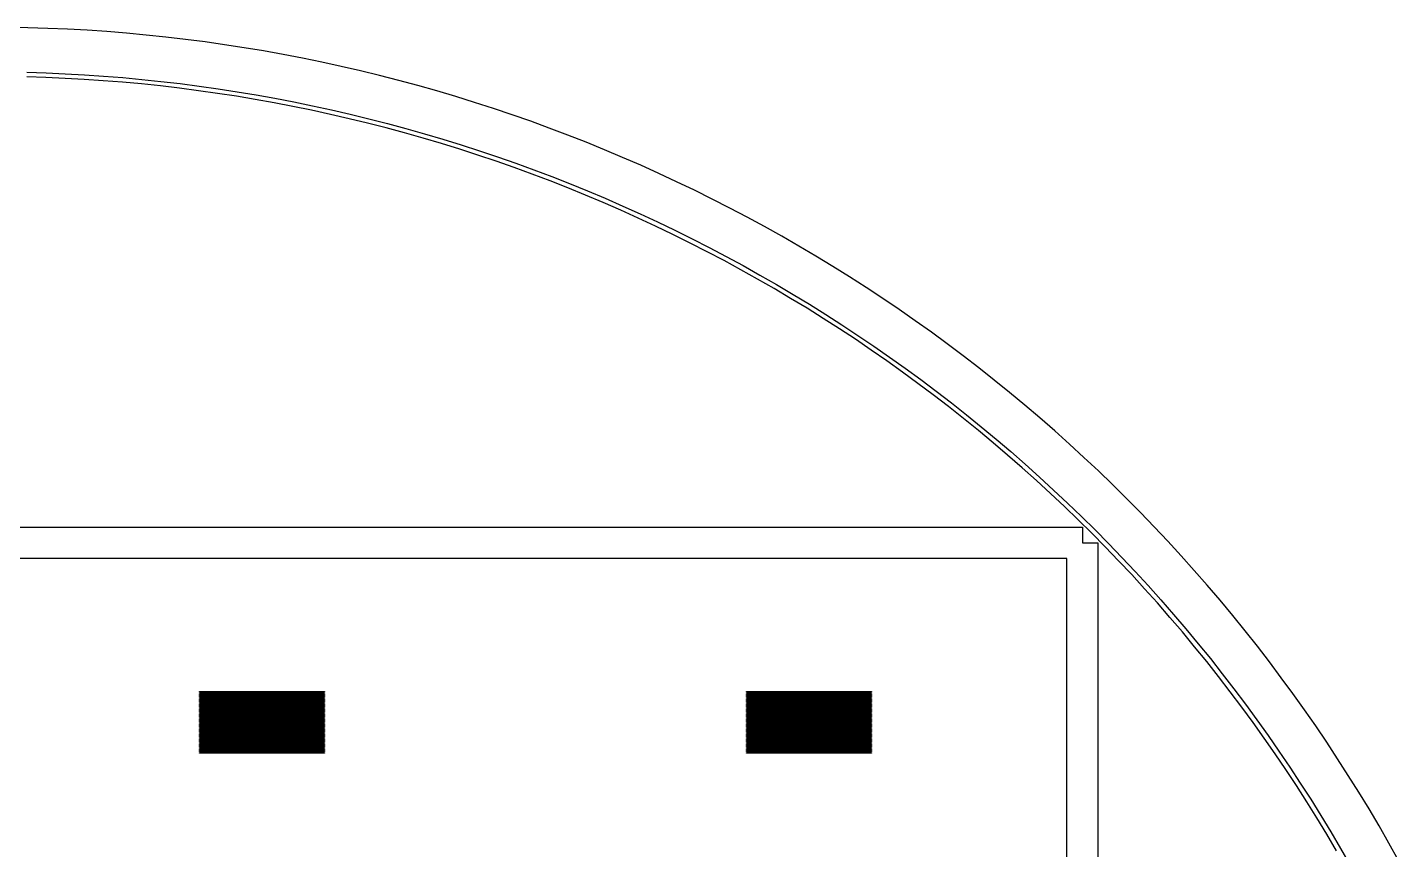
# Model space of a CAD drawing. Extents: x -17 to 84, y -19 to 84.
# Drawn here: x 33.5 to 77.37, y 57.43 to 83.75 of the extents above; entities that cross this region are included whole.
import ezdxf

# ---------------------------------------------------------------- set-up
doc = ezdxf.new("R2010")
doc.units = 0

msp = doc.modelspace()

# ---------------------------------------------------------------- linework, layer by layer
for p, q in [((33.5139, 83.7345), (32.882, 83.7461)), ((34.1456, 83.7151), (33.5139, 83.7345)), ((34.777, 83.688), (34.1456, 83.7151)), ((35.408, 83.6531), (34.777, 83.688)), ((36.0386, 83.6105), (35.408, 83.6531)), ((36.6685, 83.5601), (36.0386, 83.6105)), ((37.2979, 83.502), (36.6685, 83.5601)), ((37.9264, 83.4362), (37.2979, 83.502)), ((38.5541, 83.3627), (37.9264, 83.4362)), ((39.1809, 83.2815), (38.5541, 83.3627)), ((39.8066, 83.1926), (39.1809, 83.2815)), ((40.4312, 83.096), (39.8066, 83.1926)), ((41.0545, 82.9918), (40.4312, 83.096)), ((41.6765, 82.8799), (41.0545, 82.9918)), ((42.2971, 82.7604), (41.6765, 82.8799)), ((42.9162, 82.6333), (42.2971, 82.7604)), ((43.5337, 82.4987), (42.9162, 82.6333)), ((44.1495, 82.3564), (43.5337, 82.4987)), ((34.0876, 82.1412), (33.4752, 82.16)), ((33.4789, 82.3099), (34.0931, 82.2911)), ((34.6997, 82.1149), (34.0876, 82.1412)), ((34.0931, 82.2911), (34.7071, 82.2647)), ((35.3114, 82.081), (34.6997, 82.1149)), ((34.7071, 82.2647), (35.3206, 82.2308)), ((35.9227, 82.0397), (35.3114, 82.081)), ((35.3206, 82.2308), (35.9337, 82.1893)), ((36.5334, 81.9909), (35.9227, 82.0397)), ((35.9337, 82.1893), (36.5463, 82.1404)), ((36.5463, 82.1404), (37.1582, 82.0839)), ((37.1582, 82.0839), (37.7694, 82.0199)), ((44.7635, 82.2066), (44.1495, 82.3564)), ((45.3756, 82.0493), (44.7635, 82.2066)), ((45.9857, 81.8845), (45.3756, 82.0493)), ((37.1435, 81.9346), (36.5334, 81.9909)), ((37.7528, 81.8708), (37.1435, 81.9346)), ((38.3613, 81.7995), (37.7528, 81.8708)), ((37.7694, 82.0199), (38.3797, 81.9484)), ((38.9689, 81.7208), (38.3613, 81.7995)), ((38.3797, 81.9484), (38.9891, 81.8694)), ((39.5755, 81.6346), (38.9689, 81.7208)), ((38.9891, 81.8694), (39.5975, 81.783)), ((40.181, 81.541), (39.5755, 81.6346)), ((39.5975, 81.783), (40.2048, 81.6891)), ((40.2048, 81.6891), (40.8109, 81.5878)), ((46.5938, 81.7122), (45.9857, 81.8845)), ((47.1996, 81.5324), (46.5938, 81.7122)), ((40.7853, 81.44), (40.181, 81.541)), ((41.3883, 81.3315), (40.7853, 81.44)), ((40.8109, 81.5878), (41.4157, 81.479)), ((41.9899, 81.2157), (41.3883, 81.3315)), ((41.4157, 81.479), (42.0191, 81.3628)), ((42.59, 81.0925), (41.9899, 81.2157)), ((42.0191, 81.3628), (42.6211, 81.2392)), ((42.6211, 81.2392), (43.2215, 81.1083)), ((47.8033, 81.3453), (47.1996, 81.5324)), ((48.4046, 81.1507), (47.8033, 81.3453)), ((43.1886, 80.9619), (42.59, 81.0925)), ((43.7856, 80.824), (43.1886, 80.9619)), ((43.2215, 81.1083), (43.8202, 80.97)), ((44.3808, 80.6788), (43.7856, 80.824)), ((43.8202, 80.97), (44.4172, 80.8243)), ((44.4172, 80.8243), (45.0124, 80.6713)), ((49.0035, 80.9488), (48.4046, 81.1507)), ((49.5998, 80.7395), (49.0035, 80.9488)), ((50.1936, 80.5229), (49.5998, 80.7395)), ((44.9742, 80.5263), (44.3808, 80.6788)), ((45.5656, 80.3665), (44.9742, 80.5263)), ((45.0124, 80.6713), (45.6056, 80.5111)), ((46.1551, 80.1995), (45.5656, 80.3665)), ((45.6056, 80.5111), (46.1969, 80.3436)), ((46.1969, 80.3436), (46.786, 80.1688)), ((50.7846, 80.2991), (50.1936, 80.5229)), ((51.3728, 80.0681), (50.7846, 80.2991)), ((46.7425, 80.0252), (46.1551, 80.1995)), ((47.3276, 79.8438), (46.7425, 80.0252)), ((46.786, 80.1688), (47.3729, 79.9868)), ((47.3729, 79.9868), (47.9576, 79.7976)), ((51.9582, 79.8298), (51.3728, 80.0681)), ((47.9106, 79.6552), (47.3276, 79.8438)), ((48.4911, 79.4594), (47.9106, 79.6552)), ((47.9576, 79.7976), (48.5399, 79.6013)), ((49.0692, 79.2566), (48.4911, 79.4594)), ((48.5399, 79.6013), (49.1198, 79.3978)), ((52.5406, 79.5844), (51.9582, 79.8298)), ((53.1199, 79.3318), (52.5406, 79.5844)), ((49.6448, 79.0466), (49.0692, 79.2566)), ((49.1198, 79.3978), (49.6971, 79.1872)), ((50.2178, 78.8297), (49.6448, 79.0466)), ((49.6971, 79.1872), (50.2717, 78.9696)), ((50.2717, 78.9696), (50.8437, 78.7449)), ((53.6961, 79.0721), (53.1199, 79.3318)), ((54.2691, 78.8055), (53.6961, 79.0721)), ((50.788, 78.6057), (50.2178, 78.8297)), ((51.3555, 78.3747), (50.788, 78.6057)), ((50.8437, 78.7449), (51.4129, 78.5133)), ((54.8387, 78.5317), (54.2691, 78.8055)), ((55.405, 78.2511), (54.8387, 78.5317)), ((51.92, 78.1367), (51.3555, 78.3747)), ((51.4129, 78.5133), (51.9791, 78.2746)), ((52.4817, 77.8919), (51.92, 78.1367)), ((51.9791, 78.2746), (52.5424, 78.0291)), ((55.9677, 77.9634), (55.405, 78.2511)), ((53.0402, 77.6402), (52.4817, 77.8919)), ((52.5424, 78.0291), (53.1027, 77.7766)), ((53.1027, 77.7766), (53.6598, 77.5173)), ((56.5269, 77.6689), (55.9677, 77.9634)), ((57.0825, 77.3676), (56.5269, 77.6689)), ((53.5957, 77.3817), (53.0402, 77.6402)), ((54.1479, 77.1163), (53.5957, 77.3817)), ((53.6598, 77.5173), (54.2137, 77.2511)), ((54.2137, 77.2511), (54.7643, 76.9782)), ((57.6342, 77.0595), (57.0825, 77.3676)), ((54.6968, 76.8442), (54.1479, 77.1163)), ((55.2424, 76.5654), (54.6968, 76.8442)), ((54.7643, 76.9782), (55.3115, 76.6985)), ((58.1822, 76.7446), (57.6342, 77.0595)), ((55.7845, 76.2799), (55.2424, 76.5654)), ((55.3115, 76.6985), (55.8552, 76.4122)), ((55.8552, 76.4122), (56.3953, 76.1192)), ((58.7263, 76.423), (58.1822, 76.7446)), ((59.2664, 76.0948), (58.7263, 76.423)), ((56.323, 75.9878), (55.7845, 76.2799)), ((56.8579, 75.6891), (56.323, 75.9878)), ((56.3953, 76.1192), (56.9319, 75.8196)), ((59.8024, 75.7599), (59.2664, 76.0948)), ((57.3891, 75.3838), (56.8579, 75.6891)), ((56.9319, 75.8196), (57.4647, 75.5134)), ((57.4647, 75.5134), (57.9937, 75.2008)), ((60.3342, 75.4186), (59.8024, 75.7599)), ((57.9166, 75.0721), (57.3891, 75.3838)), ((58.4401, 74.7539), (57.9166, 75.0721)), ((57.9937, 75.2008), (58.5188, 74.8816)), ((60.8619, 75.0707), (60.3342, 75.4186)), ((61.3852, 74.7163), (60.8619, 75.0707)), ((58.9597, 74.4293), (58.4401, 74.7539)), ((58.5188, 74.8816), (59.04, 74.556)), ((61.9041, 74.3556), (61.3852, 74.7163)), ((59.4753, 74.0984), (58.9597, 74.4293)), ((59.04, 74.556), (59.5571, 74.2241)), ((59.5571, 74.2241), (60.0702, 73.8858)), ((62.4186, 73.9885), (61.9041, 74.3556)), ((59.9868, 73.7611), (59.4753, 74.0984)), ((60.4942, 73.4176), (59.9868, 73.7611)), ((60.0702, 73.8858), (60.579, 73.5413)), ((62.9285, 73.6152), (62.4186, 73.9885)), ((60.9972, 73.0679), (60.4942, 73.4176)), ((60.579, 73.5413), (61.0836, 73.1906)), ((63.4338, 73.2356), (62.9285, 73.6152)), ((61.496, 72.7121), (60.9972, 73.0679)), ((61.0836, 73.1906), (61.5838, 72.8336)), ((61.5838, 72.8336), (62.0796, 72.4706)), ((63.9344, 72.8498), (63.4338, 73.2356)), ((64.4303, 72.458), (63.9344, 72.8498)), ((61.9903, 72.3501), (61.496, 72.7121)), ((62.0796, 72.4706), (62.571, 72.1015)), ((64.9212, 72.06), (64.4303, 72.458)), ((62.4801, 71.9821), (61.9903, 72.3501)), ((62.9654, 71.6082), (62.4801, 71.9821)), ((62.571, 72.1015), (63.0577, 71.7264)), ((65.4073, 71.6561), (64.9212, 72.06)), ((63.4461, 71.2283), (62.9654, 71.6082)), ((63.0577, 71.7264), (63.5398, 71.3454)), ((65.8884, 71.2462), (65.4073, 71.6561)), ((63.9221, 70.8425), (63.4461, 71.2283)), ((63.5398, 71.3454), (64.0172, 70.9585)), ((66.3644, 70.8305), (65.8884, 71.2462)), ((64.3933, 70.451), (63.9221, 70.8425)), ((64.0172, 70.9585), (64.4899, 70.5658)), ((66.8353, 70.409), (66.3644, 70.8305)), ((64.8596, 70.0536), (64.3933, 70.451)), ((64.4899, 70.5658), (64.9576, 70.1672)), ((67.3009, 69.9817), (66.8353, 70.409)), ((65.3211, 69.6506), (64.8596, 70.0536)), ((64.9576, 70.1672), (65.4205, 69.763)), ((65.4205, 69.763), (65.8783, 69.3531)), ((67.7613, 69.5487), (67.3009, 69.9817)), ((65.7776, 69.242), (65.3211, 69.6506)), ((65.8783, 69.3531), (66.3311, 68.9377)), ((68.2164, 69.1101), (67.7613, 69.5487)), ((66.229, 68.8278), (65.7776, 69.242)), ((66.3311, 68.9377), (66.7787, 68.5167)), ((68.666, 68.666), (68.2164, 69.1101)), ((66.6753, 68.408), (66.229, 68.8278)), ((66.7787, 68.5167), (67.2212, 68.0902)), ((69.1101, 68.2164), (68.666, 68.666)), ((67.1164, 67.9828), (66.6753, 68.408)), ((67.2212, 68.0902), (67.6584, 67.6584)), ((69.5487, 67.7613), (69.1101, 68.2164)), ((-2.75, 67.75), (67.25, 67.75)), ((67.5523, 67.5523), (67.1164, 67.9828)), ((67.25, 67.75), (67.25, 67.25)), ((67.6584, 67.6584), (68.0902, 67.2212)), ((69.9817, 67.3009), (69.5487, 67.7613)), ((67.25, 67.25), (67.75, 67.25)), ((67.9828, 67.1164), (67.5523, 67.5523)), ((67.75, 67.25), (67.75, -2.75)), ((68.0902, 67.2212), (68.5167, 66.7787)), ((70.409, 66.8353), (69.9817, 67.3009)), ((66.75, 66.75), (-2.25, 66.75)), ((66.75, -2.25), (66.75, 66.75)), ((68.408, 66.6753), (67.9828, 67.1164)), ((68.5167, 66.7787), (68.9377, 66.3311)), ((70.8305, 66.3644), (70.409, 66.8353)), ((68.8278, 66.229), (68.408, 66.6753)), ((68.9377, 66.3311), (69.3531, 65.8783)), ((71.2462, 65.8884), (70.8305, 66.3644)), ((69.242, 65.7776), (68.8278, 66.229)), ((69.3531, 65.8783), (69.763, 65.4205)), ((71.6561, 65.4073), (71.2462, 65.8884)), ((69.6506, 65.3211), (69.242, 65.7776)), ((69.763, 65.4205), (70.1672, 64.9576)), ((72.06, 64.9212), (71.6561, 65.4073)), ((70.0536, 64.8596), (69.6506, 65.3211)), ((70.1672, 64.9576), (70.5658, 64.4899)), ((70.451, 64.3933), (70.0536, 64.8596)), ((72.458, 64.4303), (72.06, 64.9212)), ((70.8425, 63.9221), (70.451, 64.3933)), ((70.5658, 64.4899), (70.9585, 64.0172)), ((72.8498, 63.9344), (72.458, 64.4303)), ((71.2283, 63.4461), (70.8425, 63.9221)), ((70.9585, 64.0172), (71.3454, 63.5398)), ((73.2356, 63.4338), (72.8498, 63.9344)), ((71.6082, 62.9654), (71.2283, 63.4461)), ((71.3454, 63.5398), (71.7264, 63.0577)), ((73.6152, 62.9285), (73.2356, 63.4338)), ((71.9821, 62.4801), (71.6082, 62.9654)), ((71.7264, 63.0577), (72.1015, 62.571)), ((73.9885, 62.4186), (73.6152, 62.9285)), ((39, 62.475), (39, 62.485)), ((39, 62.485), (43, 62.485)), ((43, 62.475), (39, 62.475)), ((39, 62.435), (39, 62.445)), ((39, 62.445), (43, 62.445)), ((43, 62.435), (39, 62.435)), ((39, 62.395), (39, 62.405)), ((39, 62.405), (43, 62.405)), ((43, 62.395), (39, 62.395)), ((39, 62.355), (39, 62.365)), ((39, 62.365), (43, 62.365)), ((43, 62.355), (39, 62.355)), ((39, 62.315), (39, 62.325)), ((39, 62.325), (43, 62.325)), ((43, 62.315), (39, 62.315)), ((43, 62.485), (43, 62.475)), ((43, 62.445), (43, 62.435)), ((43, 62.405), (43, 62.395)), ((43, 62.365), (43, 62.355)), ((43, 62.325), (43, 62.315)), ((56.5, 62.475), (56.5, 62.485)), ((56.5, 62.485), (60.5, 62.485)), ((60.5, 62.475), (56.5, 62.475)), ((56.5, 62.435), (56.5, 62.445)), ((56.5, 62.445), (60.5, 62.445)), ((60.5, 62.435), (56.5, 62.435)), ((56.5, 62.395), (56.5, 62.405)), ((56.5, 62.405), (60.5, 62.405)), ((60.5, 62.395), (56.5, 62.395)), ((56.5, 62.355), (56.5, 62.365)), ((56.5, 62.365), (60.5, 62.365)), ((60.5, 62.355), (56.5, 62.355)), ((56.5, 62.315), (56.5, 62.325)), ((56.5, 62.325), (60.5, 62.325)), ((60.5, 62.315), (56.5, 62.315)), ((60.5, 62.485), (60.5, 62.475)), ((60.5, 62.445), (60.5, 62.435)), ((60.5, 62.405), (60.5, 62.395)), ((60.5, 62.365), (60.5, 62.355)), ((60.5, 62.325), (60.5, 62.315)), ((72.3501, 61.9903), (71.9821, 62.4801)), ((72.1015, 62.571), (72.4706, 62.0796)), ((74.3556, 61.9041), (73.9885, 62.4186)), ((39, 62.275), (39, 62.285)), ((39, 62.285), (43, 62.285)), ((43, 62.275), (39, 62.275)), ((39, 62.235), (39, 62.245)), ((39, 62.245), (43, 62.245)), ((43, 62.235), (39, 62.235)), ((39, 62.195), (39, 62.205)), ((39, 62.205), (43, 62.205)), ((43, 62.195), (39, 62.195)), ((39, 62.155), (39, 62.165)), ((39, 62.165), (43, 62.165)), ((43, 62.155), (39, 62.155)), ((39, 62.115), (39, 62.125)), ((39, 62.125), (43, 62.125)), ((43, 62.115), (39, 62.115)), ((39, 62.075), (39, 62.085)), ((39, 62.085), (43, 62.085)), ((43, 62.075), (39, 62.075)), ((39, 62.035), (39, 62.045)), ((39, 62.045), (43, 62.045)), ((43, 62.035), (39, 62.035)), ((39, 61.995), (39, 62.005)), ((39, 62.005), (43, 62.005)), ((43, 61.995), (39, 61.995)), ((39, 61.955), (39, 61.965)), ((39, 61.965), (43, 61.965)), ((43, 61.955), (39, 61.955)), ((39, 61.915), (39, 61.925)), ((39, 61.925), (43, 61.925)), ((43, 61.915), (39, 61.915)), ((39, 61.875), (39, 61.885)), ((39, 61.885), (43, 61.885)), ((43, 61.875), (39, 61.875)), ((43, 62.285), (43, 62.275)), ((43, 62.245), (43, 62.235)), ((43, 62.205), (43, 62.195)), ((43, 62.165), (43, 62.155)), ((43, 62.125), (43, 62.115)), ((43, 62.085), (43, 62.075)), ((43, 62.045), (43, 62.035)), ((43, 62.005), (43, 61.995)), ((43, 61.965), (43, 61.955)), ((43, 61.925), (43, 61.915)), ((43, 61.885), (43, 61.875)), ((56.5, 62.275), (56.5, 62.285)), ((56.5, 62.285), (60.5, 62.285)), ((60.5, 62.275), (56.5, 62.275)), ((56.5, 62.235), (56.5, 62.245)), ((56.5, 62.245), (60.5, 62.245)), ((60.5, 62.235), (56.5, 62.235)), ((56.5, 62.195), (56.5, 62.205)), ((56.5, 62.205), (60.5, 62.205)), ((60.5, 62.195), (56.5, 62.195)), ((56.5, 62.155), (56.5, 62.165)), ((56.5, 62.165), (60.5, 62.165)), ((60.5, 62.155), (56.5, 62.155)), ((56.5, 62.115), (56.5, 62.125)), ((56.5, 62.125), (60.5, 62.125)), ((60.5, 62.115), (56.5, 62.115)), ((56.5, 62.075), (56.5, 62.085)), ((56.5, 62.085), (60.5, 62.085)), ((60.5, 62.075), (56.5, 62.075)), ((56.5, 62.035), (56.5, 62.045)), ((56.5, 62.045), (60.5, 62.045)), ((60.5, 62.035), (56.5, 62.035)), ((56.5, 61.995), (56.5, 62.005)), ((56.5, 62.005), (60.5, 62.005)), ((60.5, 61.995), (56.5, 61.995)), ((56.5, 61.955), (56.5, 61.965)), ((56.5, 61.965), (60.5, 61.965)), ((60.5, 61.955), (56.5, 61.955)), ((56.5, 61.915), (56.5, 61.925)), ((56.5, 61.925), (60.5, 61.925)), ((60.5, 61.915), (56.5, 61.915)), ((56.5, 61.875), (56.5, 61.885)), ((56.5, 61.885), (60.5, 61.885)), ((60.5, 61.875), (56.5, 61.875)), ((60.5, 62.285), (60.5, 62.275)), ((60.5, 62.245), (60.5, 62.235)), ((60.5, 62.205), (60.5, 62.195)), ((60.5, 62.165), (60.5, 62.155)), ((60.5, 62.125), (60.5, 62.115)), ((60.5, 62.085), (60.5, 62.075)), ((60.5, 62.045), (60.5, 62.035)), ((60.5, 62.005), (60.5, 61.995)), ((60.5, 61.965), (60.5, 61.955)), ((60.5, 61.925), (60.5, 61.915)), ((60.5, 61.885), (60.5, 61.875)), ((72.7121, 61.496), (72.3501, 61.9903)), ((72.4706, 62.0796), (72.8336, 61.5838)), ((74.7163, 61.3852), (74.3556, 61.9041)), ((39, 61.835), (39, 61.845)), ((39, 61.845), (43, 61.845)), ((43, 61.835), (39, 61.835)), ((39, 61.795), (39, 61.805)), ((39, 61.805), (43, 61.805)), ((43, 61.795), (39, 61.795)), ((39, 61.755), (39, 61.765)), ((39, 61.765), (43, 61.765)), ((43, 61.755), (39, 61.755)), ((39, 61.715), (39, 61.725)), ((39, 61.725), (43, 61.725)), ((43, 61.715), (39, 61.715)), ((39, 61.675), (39, 61.685)), ((39, 61.685), (43, 61.685)), ((43, 61.675), (39, 61.675)), ((39, 61.635), (39, 61.645)), ((39, 61.645), (43, 61.645)), ((43, 61.635), (39, 61.635)), ((39, 61.595), (39, 61.605)), ((39, 61.605), (43, 61.605)), ((43, 61.595), (39, 61.595)), ((39, 61.555), (39, 61.565)), ((39, 61.565), (43, 61.565)), ((43, 61.555), (39, 61.555)), ((39, 61.515), (39, 61.525)), ((39, 61.525), (43, 61.525)), ((43, 61.515), (39, 61.515)), ((39, 61.475), (39, 61.485)), ((39, 61.485), (43, 61.485)), ((43, 61.475), (39, 61.475)), ((39, 61.435), (39, 61.445)), ((39, 61.445), (43, 61.445)), ((43, 61.435), (39, 61.435)), ((43, 61.845), (43, 61.835)), ((43, 61.805), (43, 61.795)), ((43, 61.765), (43, 61.755)), ((43, 61.725), (43, 61.715)), ((43, 61.685), (43, 61.675)), ((43, 61.645), (43, 61.635)), ((43, 61.605), (43, 61.595)), ((43, 61.565), (43, 61.555)), ((43, 61.525), (43, 61.515)), ((43, 61.485), (43, 61.475)), ((43, 61.445), (43, 61.435)), ((56.5, 61.835), (56.5, 61.845)), ((56.5, 61.845), (60.5, 61.845)), ((60.5, 61.835), (56.5, 61.835)), ((56.5, 61.795), (56.5, 61.805)), ((56.5, 61.805), (60.5, 61.805)), ((60.5, 61.795), (56.5, 61.795)), ((56.5, 61.755), (56.5, 61.765)), ((56.5, 61.765), (60.5, 61.765)), ((60.5, 61.755), (56.5, 61.755)), ((56.5, 61.715), (56.5, 61.725)), ((56.5, 61.725), (60.5, 61.725)), ((60.5, 61.715), (56.5, 61.715)), ((56.5, 61.675), (56.5, 61.685)), ((56.5, 61.685), (60.5, 61.685)), ((60.5, 61.675), (56.5, 61.675)), ((56.5, 61.635), (56.5, 61.645)), ((56.5, 61.645), (60.5, 61.645)), ((60.5, 61.635), (56.5, 61.635)), ((56.5, 61.595), (56.5, 61.605)), ((56.5, 61.605), (60.5, 61.605)), ((60.5, 61.595), (56.5, 61.595)), ((56.5, 61.555), (56.5, 61.565)), ((56.5, 61.565), (60.5, 61.565)), ((60.5, 61.555), (56.5, 61.555)), ((56.5, 61.515), (56.5, 61.525)), ((56.5, 61.525), (60.5, 61.525)), ((60.5, 61.515), (56.5, 61.515)), ((56.5, 61.475), (56.5, 61.485)), ((56.5, 61.485), (60.5, 61.485)), ((60.5, 61.475), (56.5, 61.475)), ((56.5, 61.435), (56.5, 61.445)), ((56.5, 61.445), (60.5, 61.445)), ((60.5, 61.435), (56.5, 61.435)), ((60.5, 61.845), (60.5, 61.835)), ((60.5, 61.805), (60.5, 61.795)), ((60.5, 61.765), (60.5, 61.755)), ((60.5, 61.725), (60.5, 61.715)), ((60.5, 61.685), (60.5, 61.675)), ((60.5, 61.645), (60.5, 61.635)), ((60.5, 61.605), (60.5, 61.595)), ((60.5, 61.565), (60.5, 61.555)), ((60.5, 61.525), (60.5, 61.515)), ((60.5, 61.485), (60.5, 61.475)), ((60.5, 61.445), (60.5, 61.435)), ((73.0679, 60.9972), (72.7121, 61.496)), ((72.8336, 61.5838), (73.1906, 61.0836)), ((39, 61.395), (39, 61.405)), ((39, 61.405), (43, 61.405)), ((43, 61.395), (39, 61.395)), ((39, 61.355), (39, 61.365)), ((39, 61.365), (43, 61.365)), ((43, 61.355), (39, 61.355)), ((39, 61.315), (39, 61.325)), ((39, 61.325), (43, 61.325)), ((43, 61.315), (39, 61.315)), ((39, 61.275), (39, 61.285)), ((39, 61.285), (43, 61.285)), ((43, 61.275), (39, 61.275)), ((39, 61.235), (39, 61.245)), ((39, 61.245), (43, 61.245)), ((43, 61.235), (39, 61.235)), ((39, 61.195), (39, 61.205)), ((39, 61.205), (43, 61.205)), ((43, 61.195), (39, 61.195)), ((39, 61.155), (39, 61.165)), ((39, 61.165), (43, 61.165)), ((43, 61.155), (39, 61.155)), ((39, 61.115), (39, 61.125)), ((39, 61.125), (43, 61.125)), ((43, 61.115), (39, 61.115)), ((39, 61.075), (39, 61.085)), ((39, 61.085), (43, 61.085)), ((43, 61.075), (39, 61.075)), ((39, 61.035), (39, 61.045)), ((39, 61.045), (43, 61.045)), ((43, 61.035), (39, 61.035)), ((39, 60.995), (39, 61.005)), ((39, 61.005), (43, 61.005)), ((43, 60.995), (39, 60.995)), ((43, 61.405), (43, 61.395)), ((43, 61.365), (43, 61.355)), ((43, 61.325), (43, 61.315)), ((43, 61.285), (43, 61.275)), ((43, 61.245), (43, 61.235)), ((43, 61.205), (43, 61.195)), ((43, 61.165), (43, 61.155)), ((43, 61.125), (43, 61.115)), ((43, 61.085), (43, 61.075)), ((43, 61.045), (43, 61.035)), ((43, 61.005), (43, 60.995)), ((56.5, 61.395), (56.5, 61.405)), ((56.5, 61.405), (60.5, 61.405)), ((60.5, 61.395), (56.5, 61.395)), ((56.5, 61.355), (56.5, 61.365)), ((56.5, 61.365), (60.5, 61.365)), ((60.5, 61.355), (56.5, 61.355)), ((56.5, 61.315), (56.5, 61.325)), ((56.5, 61.325), (60.5, 61.325)), ((60.5, 61.315), (56.5, 61.315)), ((56.5, 61.275), (56.5, 61.285)), ((56.5, 61.285), (60.5, 61.285)), ((60.5, 61.275), (56.5, 61.275)), ((56.5, 61.235), (56.5, 61.245)), ((56.5, 61.245), (60.5, 61.245)), ((60.5, 61.235), (56.5, 61.235)), ((56.5, 61.195), (56.5, 61.205)), ((56.5, 61.205), (60.5, 61.205)), ((60.5, 61.195), (56.5, 61.195)), ((56.5, 61.155), (56.5, 61.165)), ((56.5, 61.165), (60.5, 61.165)), ((60.5, 61.155), (56.5, 61.155)), ((56.5, 61.115), (56.5, 61.125)), ((56.5, 61.125), (60.5, 61.125)), ((60.5, 61.115), (56.5, 61.115)), ((56.5, 61.075), (56.5, 61.085)), ((56.5, 61.085), (60.5, 61.085)), ((60.5, 61.075), (56.5, 61.075)), ((56.5, 61.035), (56.5, 61.045)), ((56.5, 61.045), (60.5, 61.045)), ((60.5, 61.035), (56.5, 61.035)), ((56.5, 60.995), (56.5, 61.005)), ((56.5, 61.005), (60.5, 61.005)), ((60.5, 60.995), (56.5, 60.995)), ((60.5, 61.405), (60.5, 61.395)), ((60.5, 61.365), (60.5, 61.355)), ((60.5, 61.325), (60.5, 61.315)), ((60.5, 61.285), (60.5, 61.275)), ((60.5, 61.245), (60.5, 61.235)), ((60.5, 61.205), (60.5, 61.195)), ((60.5, 61.165), (60.5, 61.155)), ((60.5, 61.125), (60.5, 61.115)), ((60.5, 61.085), (60.5, 61.075)), ((60.5, 61.045), (60.5, 61.035)), ((60.5, 61.005), (60.5, 60.995)), ((73.4176, 60.4942), (73.0679, 60.9972)), ((73.1906, 61.0836), (73.5413, 60.579)), ((75.0707, 60.8619), (74.7163, 61.3852)), ((39, 60.955), (39, 60.965)), ((39, 60.965), (43, 60.965)), ((43, 60.955), (39, 60.955)), ((39, 60.915), (39, 60.925)), ((39, 60.925), (43, 60.925)), ((43, 60.915), (39, 60.915)), ((39, 60.875), (39, 60.885)), ((39, 60.885), (43, 60.885)), ((43, 60.875), (39, 60.875)), ((39, 60.835), (39, 60.845)), ((39, 60.845), (43, 60.845)), ((43, 60.835), (39, 60.835)), ((39, 60.795), (39, 60.805)), ((39, 60.805), (43, 60.805)), ((43, 60.795), (39, 60.795)), ((39, 60.755), (39, 60.765)), ((39, 60.765), (43, 60.765)), ((43, 60.755), (39, 60.755)), ((39, 60.715), (39, 60.725)), ((39, 60.725), (43, 60.725)), ((43, 60.715), (39, 60.715)), ((39, 60.675), (39, 60.685)), ((39, 60.685), (43, 60.685)), ((43, 60.675), (39, 60.675)), ((39, 60.635), (39, 60.645)), ((39, 60.645), (43, 60.645)), ((43, 60.635), (39, 60.635)), ((39, 60.595), (39, 60.605)), ((39, 60.605), (43, 60.605)), ((43, 60.595), (39, 60.595)), ((39, 60.555), (39, 60.565)), ((39, 60.565), (43, 60.565)), ((43, 60.555), (39, 60.555)), ((43, 60.965), (43, 60.955)), ((43, 60.925), (43, 60.915)), ((43, 60.885), (43, 60.875)), ((43, 60.845), (43, 60.835)), ((43, 60.805), (43, 60.795)), ((43, 60.765), (43, 60.755)), ((43, 60.725), (43, 60.715)), ((43, 60.685), (43, 60.675)), ((43, 60.645), (43, 60.635)), ((43, 60.605), (43, 60.595)), ((43, 60.565), (43, 60.555)), ((56.5, 60.955), (56.5, 60.965)), ((56.5, 60.965), (60.5, 60.965)), ((60.5, 60.955), (56.5, 60.955)), ((56.5, 60.915), (56.5, 60.925)), ((56.5, 60.925), (60.5, 60.925)), ((60.5, 60.915), (56.5, 60.915)), ((56.5, 60.875), (56.5, 60.885)), ((56.5, 60.885), (60.5, 60.885)), ((60.5, 60.875), (56.5, 60.875)), ((56.5, 60.835), (56.5, 60.845)), ((56.5, 60.845), (60.5, 60.845)), ((60.5, 60.835), (56.5, 60.835)), ((56.5, 60.795), (56.5, 60.805)), ((56.5, 60.805), (60.5, 60.805)), ((60.5, 60.795), (56.5, 60.795)), ((56.5, 60.755), (56.5, 60.765)), ((56.5, 60.765), (60.5, 60.765)), ((60.5, 60.755), (56.5, 60.755)), ((56.5, 60.715), (56.5, 60.725)), ((56.5, 60.725), (60.5, 60.725)), ((60.5, 60.715), (56.5, 60.715)), ((56.5, 60.675), (56.5, 60.685)), ((56.5, 60.685), (60.5, 60.685)), ((60.5, 60.675), (56.5, 60.675)), ((56.5, 60.635), (56.5, 60.645)), ((56.5, 60.645), (60.5, 60.645)), ((60.5, 60.635), (56.5, 60.635)), ((56.5, 60.595), (56.5, 60.605)), ((56.5, 60.605), (60.5, 60.605)), ((60.5, 60.595), (56.5, 60.595)), ((56.5, 60.555), (56.5, 60.565)), ((56.5, 60.565), (60.5, 60.565)), ((60.5, 60.555), (56.5, 60.555)), ((60.5, 60.965), (60.5, 60.955)), ((60.5, 60.925), (60.5, 60.915)), ((60.5, 60.885), (60.5, 60.875)), ((60.5, 60.845), (60.5, 60.835)), ((60.5, 60.805), (60.5, 60.795)), ((60.5, 60.765), (60.5, 60.755)), ((60.5, 60.725), (60.5, 60.715)), ((60.5, 60.685), (60.5, 60.675)), ((60.5, 60.645), (60.5, 60.635)), ((60.5, 60.605), (60.5, 60.595)), ((60.5, 60.565), (60.5, 60.555)), ((73.5413, 60.579), (73.8858, 60.0702)), ((75.4186, 60.3342), (75.0707, 60.8619)), ((39, 60.515), (39, 60.525)), ((39, 60.525), (43, 60.525)), ((43, 60.515), (39, 60.515)), ((43, 60.525), (43, 60.515)), ((56.5, 60.515), (56.5, 60.525)), ((56.5, 60.525), (60.5, 60.525)), ((60.5, 60.515), (56.5, 60.515)), ((60.5, 60.525), (60.5, 60.515)), ((73.7611, 59.9868), (73.4176, 60.4942)), ((75.7599, 59.8024), (75.4186, 60.3342)), ((74.0984, 59.4753), (73.7611, 59.9868)), ((73.8858, 60.0702), (74.2241, 59.5571)), ((76.0948, 59.2664), (75.7599, 59.8024)), ((74.4293, 58.9597), (74.0984, 59.4753)), ((74.2241, 59.5571), (74.556, 59.04)), ((76.423, 58.7263), (76.0948, 59.2664)), ((74.7539, 58.4401), (74.4293, 58.9597)), ((74.556, 59.04), (74.8816, 58.5188)), ((75.0721, 57.9166), (74.7539, 58.4401)), ((74.8816, 58.5188), (75.2008, 57.9937)), ((76.7446, 58.1822), (76.423, 58.7263)), ((75.3838, 57.3891), (75.0721, 57.9166)), ((75.2008, 57.9937), (75.5134, 57.4647)), ((77.0595, 57.6342), (76.7446, 58.1822)), ((77.3676, 57.0825), (77.0595, 57.6342)), ((75.5134, 57.4647), (75.8196, 56.9319))]:
    msp.add_line(p, q)

doc.saveas('drawing.dxf')
